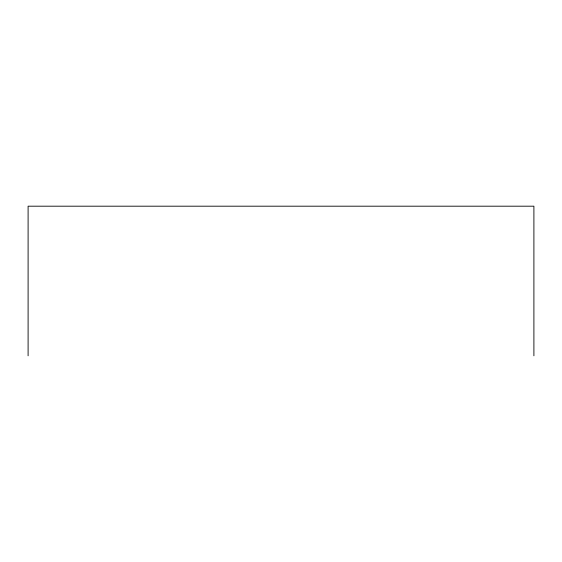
<?xml version="1.0" encoding="UTF-8"?>
<svg xmlns="http://www.w3.org/2000/svg" width="562" height="562" viewBox="0 0 562 562"><rect width="100%" height="100%" fill="white"/><g stroke="black" fill="none" stroke-linecap="round" stroke-linejoin="round"><path stroke-width="0.84" d="M533.9 355.809L533.9 206.191L28.1 206.191L28.1 355.809"/></g></svg>
